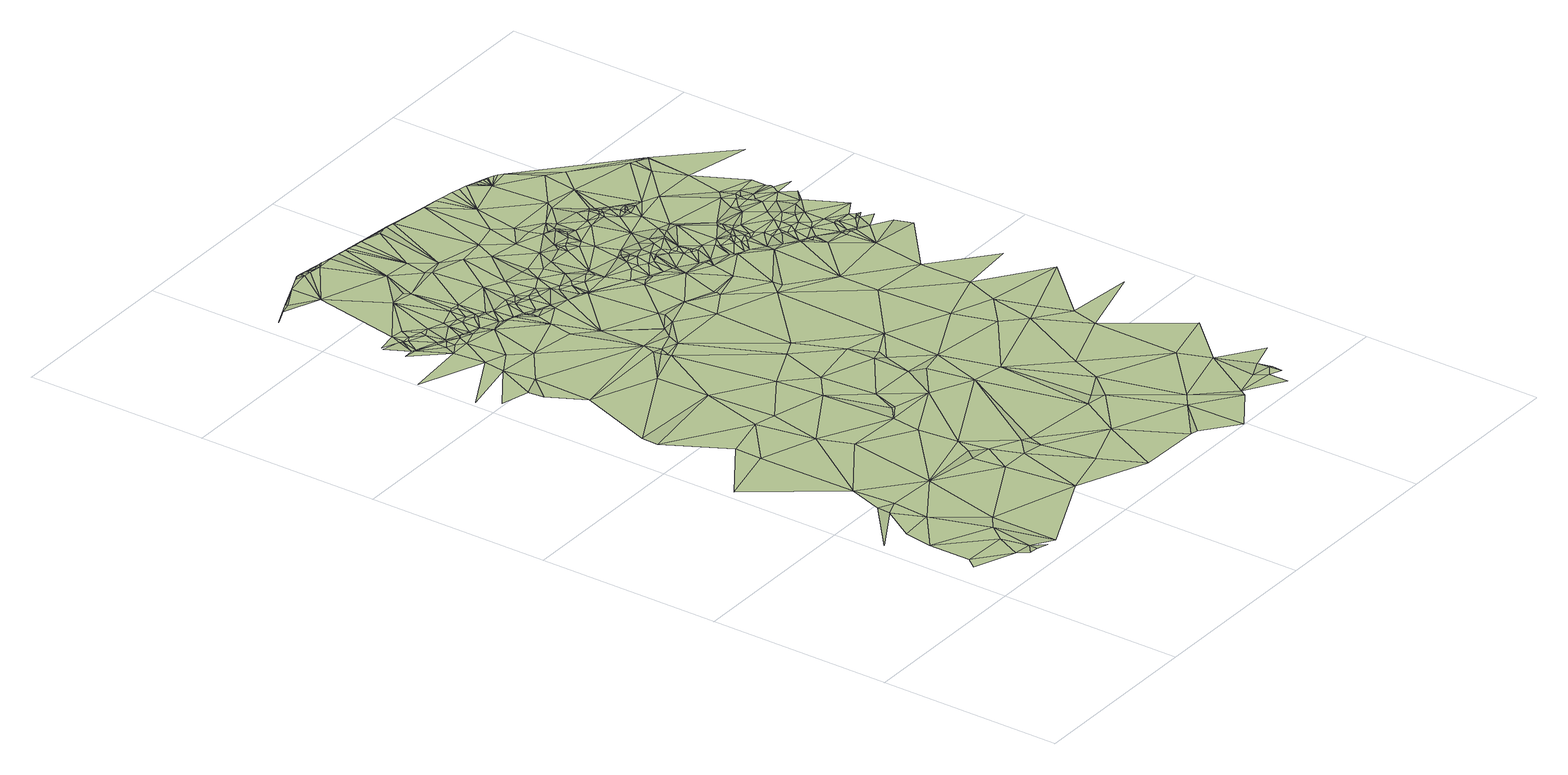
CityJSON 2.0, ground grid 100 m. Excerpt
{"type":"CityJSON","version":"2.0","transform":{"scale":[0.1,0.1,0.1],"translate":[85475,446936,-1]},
"CityObjects":{
"terrain1":{"type":"TINRelief","geometry":[{"type":"CompositeSurface","lod":"1","boundaries":[[[0,1,2]],[[3,4,1]],[[3,1,0]],[[5,0,6]],[[7,8,4]],[[5,6,9]],[[3,0,5]],[[10,11,12]],[[13,4,3]],[[14,5,9]],[[13,7,4]],[[7,11,8]],[[13,3,5]],[[15,13,5]],[[7,16,11]],[[11,16,12]],[[17,13,15]],[[17,7,13]],[[16,18,12]],[[19,18,20]],[[21,16,7]],[[17,21,7]],[[19,20,22]],[[21,18,16]],[[23,17,15]],[[24,20,18]],[[21,25,18]],[[26,21,17]],[[27,28,22]],[[27,22,20]],[[23,26,17]],[[25,24,18]],[[29,30,28]],[[27,20,24]],[[31,21,26]],[[32,33,34]],[[29,28,27]],[[31,35,21]],[[36,34,37]],[[38,39,30]],[[21,40,25]],[[39,36,37]],[[41,32,42]],[[35,43,21]],[[44,27,24]],[[23,45,26]],[[32,34,36]],[[21,43,40]],[[29,38,30]],[[46,42,47]],[[31,26,48]],[[25,49,24]],[[31,48,35]],[[26,45,48]],[[44,29,27]],[[23,50,45]],[[51,52,53]],[[47,51,53]],[[35,48,43]],[[54,50,23]],[[51,55,52]],[[56,57,52]],[[44,24,58]],[[25,40,49]],[[32,36,59]],[[60,42,32]],[[61,52,55]],[[62,55,51]],[[47,63,51]],[[64,65,56]],[[61,56,52]],[[48,45,66]],[[48,66,43]],[[62,51,63]],[[39,67,36]],[[61,55,68]],[[61,69,56]],[[70,47,42]],[[58,24,49]],[[64,56,69]],[[71,68,55]],[[50,72,45]],[[61,68,69]],[[62,71,55]],[[60,32,59]],[[73,63,47]],[[60,70,42]],[[69,68,74]],[[64,69,74]],[[72,66,45]],[[70,73,47]],[[75,62,63]],[[76,29,44]],[[73,75,63]],[[77,39,38]],[[75,71,62]],[[64,74,78]],[[79,74,68]],[[71,79,68]],[[80,71,75]],[[81,66,72]],[[82,75,73]],[[83,78,74]],[[80,79,71]],[[70,82,73]],[[83,74,79]],[[82,80,75]],[[76,44,58]],[[67,59,36]],[[84,40,43]],[[80,85,79]],[[83,85,78]],[[86,38,29]],[[83,79,85]],[[87,80,82]],[[60,88,70]],[[54,89,50]],[[90,82,70]],[[91,92,93]],[[89,72,50]],[[58,49,94]],[[60,59,88]],[[94,49,95]],[[77,67,39]],[[96,87,82]],[[97,93,98]],[[84,49,40]],[[90,96,82]],[[99,64,78]],[[87,100,80]],[[80,100,85]],[[101,87,96]],[[89,81,72]],[[102,92,91]],[[101,96,103]],[[90,70,88]],[[103,96,90]],[[76,86,29]],[[101,100,87]],[[101,103,104]],[[103,90,104]],[[66,105,43]],[[85,99,78]],[[58,94,106]],[[101,104,100]],[[94,95,106]],[[85,100,107]],[[98,93,92]],[[84,95,49]],[[99,102,64]],[[90,108,104]],[[86,109,38]],[[77,38,109]],[[90,88,108]],[[104,108,110]],[[104,111,100]],[[102,98,92]],[[81,105,66]],[[85,107,99]],[[76,58,112]],[[104,110,111]],[[107,100,113]],[[108,88,110]],[[114,88,59]],[[115,89,54]],[[112,58,106]],[[67,116,59]],[[100,111,113]],[[84,106,95]],[[114,59,116]],[[110,88,117]],[[105,84,43]],[[110,118,111]],[[107,113,119]],[[120,109,86]],[[113,111,121]],[[99,107,119]],[[122,77,109]],[[122,109,120]],[[123,81,89]],[[88,124,117]],[[118,121,111]],[[110,125,118]],[[110,117,125]],[[126,124,88]],[[113,121,119]],[[122,67,77]],[[127,98,102]],[[114,126,88]],[[128,120,86]],[[76,129,86]],[[118,130,121]],[[131,117,124]],[[76,112,129]],[[118,125,130]],[[128,122,120]],[[126,131,124]],[[119,121,132]],[[130,132,121]],[[67,133,116]],[[134,125,117]],[[135,130,125]],[[119,132,136]],[[137,131,126]],[[114,116,133]],[[138,99,119]],[[139,117,131]],[[122,140,67]],[[141,106,84]],[[127,142,98]],[[135,125,134]],[[114,143,126]],[[123,105,81]],[[144,102,99]],[[137,126,143]],[[139,134,117]],[[130,145,132]],[[138,119,136]],[[135,145,130]],[[146,112,106]],[[147,127,102]],[[136,132,145]],[[137,139,131]],[[129,128,86]],[[128,140,122]],[[138,148,99]],[[135,134,139]],[[114,149,143]],[[138,136,145]],[[150,137,143]],[[151,152,142]],[[127,151,142]],[[149,150,143]],[[67,153,133]],[[154,147,102]],[[155,137,150]],[[156,152,151]],[[127,156,151]],[[149,157,150]],[[67,140,153]],[[115,158,89]],[[159,152,156]],[[144,99,148]],[[155,150,157]],[[114,133,160]],[[137,161,139]],[[159,156,127]],[[146,106,141]],[[144,154,102]],[[114,160,149]],[[155,161,137]],[[147,159,127]],[[162,157,149]],[[163,155,157]],[[135,164,145]],[[165,123,89]],[[147,166,159]],[[135,139,164]],[[115,167,158]],[[168,141,84]],[[144,148,138]],[[169,129,112]],[[163,157,162]],[[168,84,105]],[[133,153,170]],[[171,166,147]],[[128,172,140]],[[173,139,161]],[[163,174,155]],[[162,149,160]],[[155,174,161]],[[175,128,129]],[[176,166,171]],[[177,159,166]],[[178,138,145]],[[154,171,147]],[[169,112,146]],[[158,165,89]],[[179,166,176]],[[180,161,174]],[[154,176,171]],[[160,133,181]],[[163,162,182]],[[173,164,139]],[[180,173,161]],[[140,172,153]],[[162,160,183]],[[133,170,184]],[[177,166,179]],[[163,185,174]],[[186,158,167]],[[154,179,176]],[[180,174,187]],[[162,183,182]],[[180,188,173]],[[163,182,185]],[[183,160,182]],[[153,172,170]],[[154,177,179]],[[189,144,138]],[[187,174,185]],[[180,187,188]],[[164,178,145]],[[165,190,123]],[[154,191,177]],[[169,175,129]],[[192,146,141]],[[188,164,173]],[[160,181,182]],[[144,193,154]],[[175,194,128]],[[123,195,105]],[[196,181,133]],[[128,194,172]],[[154,193,191]],[[188,187,197]],[[187,185,197]],[[177,191,198]],[[189,138,178]],[[170,172,199]],[[196,133,184]],[[185,182,200]],[[190,195,123]],[[201,141,168]],[[201,168,105]],[[191,193,198]],[[185,200,197]],[[170,199,184]],[[202,146,192]],[[201,192,141]],[[202,169,146]],[[188,197,203]],[[204,177,198]],[[144,204,193]],[[197,200,205]],[[188,206,164]],[[182,181,207]],[[182,207,200]],[[189,208,144]],[[204,198,193]],[[197,205,203]],[[209,190,165]],[[201,105,195]],[[188,203,206]],[[158,210,165]],[[200,207,205]],[[144,211,204]],[[186,212,158]],[[208,211,144]],[[209,195,190]],[[205,207,203]],[[213,199,172]],[[214,175,169]],[[207,181,215]],[[215,181,216]],[[196,216,181]],[[214,202,192]],[[213,184,199]],[[217,189,178]],[[209,165,210]],[[214,169,202]],[[164,218,178]],[[194,213,172]],[[217,208,189]],[[214,192,201]],[[164,206,218]],[[196,219,216]],[[203,220,206]],[[207,215,221]],[[203,207,220]],[[158,212,210]],[[211,222,204]],[[196,223,219]],[[215,216,224]],[[216,219,224]],[[208,225,211]],[[204,222,225]],[[207,221,220]],[[215,224,221]],[[224,219,223]],[[211,225,222]],[[226,196,184]],[[217,178,218]],[[208,227,225]],[[220,228,206]],[[221,224,229]],[[209,230,195]],[[226,184,213]],[[224,223,231]],[[208,232,227]],[[233,194,175]],[[234,223,196]],[[204,225,235]],[[220,221,236]],[[210,212,237]],[[225,227,232]],[[224,231,229]],[[221,229,236]],[[206,228,238]],[[217,239,208]],[[220,240,228]],[[214,233,175]],[[206,238,218]],[[194,241,213]],[[223,242,231]],[[208,239,232]],[[220,243,240]],[[229,231,244]],[[201,195,245]],[[246,177,204]],[[234,196,226]],[[220,236,243]],[[225,232,235]],[[229,244,236]],[[247,242,223]],[[247,223,234]],[[228,240,238]],[[209,210,248]],[[217,218,249]],[[244,231,250]],[[250,231,242]],[[241,251,213]],[[214,201,252]],[[253,213,251]],[[204,235,254]],[[236,244,255]],[[236,256,243]],[[233,241,194]],[[210,237,257]],[[244,250,255]],[[232,239,235]],[[209,248,230]],[[217,258,239]],[[250,242,255]],[[249,218,238]],[[234,226,259]],[[236,255,256]],[[243,260,240]],[[226,213,261]],[[195,230,262]],[[240,260,238]],[[253,261,213]],[[259,226,263]],[[247,234,264]],[[217,249,254]],[[217,254,258]],[[243,256,260]],[[234,259,264]],[[265,242,247]],[[235,239,258]],[[259,263,264]],[[237,266,267]],[[237,267,268]],[[265,247,264]],[[226,261,263]],[[252,201,245]],[[269,255,242]],[[210,257,248]],[[270,256,255]],[[271,251,241]],[[249,238,272]],[[271,253,251]],[[265,273,242]],[[238,260,272]],[[237,268,257]],[[235,258,254]],[[195,262,245]],[[246,204,254]],[[264,263,274]],[[275,260,256]],[[273,269,242]],[[276,241,233]],[[265,264,277]],[[278,233,214]],[[263,279,274]],[[263,261,279]],[[270,275,256]],[[271,261,253]],[[265,277,273]],[[280,264,274]],[[277,264,280]],[[276,271,241]],[[281,270,255]],[[278,214,252]],[[282,177,246]],[[283,268,267]],[[284,274,279]],[[285,260,275]],[[269,286,255]],[[284,279,261]],[[287,249,272]],[[248,288,230]],[[273,277,289]],[[281,255,286]],[[270,290,275]],[[273,291,269]],[[292,268,283]],[[273,293,291]],[[294,283,267]],[[295,276,233]],[[285,275,290]],[[284,261,296]],[[292,257,268]],[[297,274,284]],[[270,298,290]],[[297,280,274]],[[277,280,289]],[[299,272,260]],[[273,289,293]],[[285,290,298]],[[246,254,249]],[[269,291,300]],[[230,288,262]],[[285,299,260]],[[281,298,270]],[[291,293,301]],[[302,283,294]],[[291,301,300]],[[285,298,303]],[[271,304,261]],[[302,292,283]],[[293,289,301]],[[305,296,261]],[[306,284,296]],[[281,303,298]],[[297,284,306]],[[289,280,307]],[[269,300,308]],[[297,307,280]],[[287,246,249]],[[287,272,309]],[[285,303,310]],[[311,295,233]],[[304,312,261]],[[300,301,308]],[[269,308,286]],[[305,261,312]],[[301,289,313]],[[314,309,272]],[[314,272,299]],[[281,315,303]],[[297,306,316]],[[297,316,307]],[[289,307,313]],[[281,286,315]],[[317,306,296]],[[301,313,308]],[[315,310,303]],[[285,310,318]],[[278,311,233]],[[319,257,292]],[[285,318,299]],[[252,245,320]],[[305,321,296]],[[276,322,271]],[[317,316,306]],[[304,323,312]],[[317,296,321]],[[315,324,310]],[[325,307,316]],[[271,322,304]],[[305,312,326]],[[304,326,323]],[[308,313,327]],[[262,320,245]],[[257,328,248]],[[326,312,323]],[[318,310,324]],[[325,316,317]],[[295,329,276]],[[330,313,307]],[[318,331,299]],[[287,309,332]],[[315,333,324]],[[334,286,308]],[[318,324,335]],[[325,330,307]],[[314,336,309]],[[314,299,336]],[[325,317,337]],[[315,286,338]],[[339,326,304]],[[305,340,321]],[[318,341,331]],[[330,327,313]],[[305,326,342]],[[299,331,336]],[[333,335,324]],[[317,343,337]],[[287,332,246]],[[317,321,343]],[[318,335,341]],[[278,252,344]],[[248,328,288]],[[305,342,340]],[[334,308,327]],[[262,288,345]],[[341,335,333]],[[341,336,331]],[[337,343,346]],[[346,343,321]],[[339,304,322]],[[321,340,347]],[[311,329,295]],[[346,321,347]],[[348,320,262]],[[315,338,333]],[[325,337,349]],[[350,327,330]],[[348,262,345]],[[347,340,351]],[[341,333,352]],[[276,329,322]],[[325,349,330]],[[346,347,351]],[[344,252,320]],[[326,353,342]],[[334,338,286]],[[340,342,351]],[[341,352,336]],[[337,346,349]],[[350,334,327]],[[332,282,246]],[[346,351,353]],[[339,354,326]],[[350,330,349]],[[351,342,353]],[[326,354,353]],[[339,322,355]],[[356,352,333]],[[357,309,336]],[[349,346,358]],[[357,332,309]],[[355,322,359]],[[339,355,360]],[[278,361,311]],[[350,349,358]],[[332,362,282]],[[356,333,338]],[[339,360,354]],[[359,322,363]],[[346,364,358]],[[365,336,352]],[[350,366,334]],[[346,353,367]],[[350,358,366]],[[355,359,368]],[[369,353,354]],[[322,329,363]],[[355,368,360]],[[332,370,362]],[[356,371,352]],[[334,372,338]],[[278,344,361]],[[369,354,360]],[[356,338,373]],[[346,367,364]],[[359,363,374]],[[371,365,352]],[[366,358,364]],[[367,353,369]],[[369,360,375]],[[311,376,329]],[[373,338,372]],[[332,377,370]],[[359,374,368]],[[368,375,360]],[[363,329,378]],[[357,336,365]],[[379,345,288]],[[334,380,372]],[[356,373,381]],[[334,366,382]],[[363,378,383]],[[374,363,383]],[[369,375,384]],[[356,385,371]],[[368,384,375]],[[332,386,377]],[[356,381,385]],[[373,372,381]],[[369,384,387]],[[334,382,380]],[[366,364,388]],[[348,389,320]],[[368,390,384]],[[368,374,390]],[[329,391,378]],[[348,345,389]],[[357,392,332]],[[381,372,393]],[[311,394,376]],[[384,390,387]],[[369,387,395]],[[364,367,388]],[[380,393,372]],[[371,396,365]],[[392,386,332]],[[383,378,397]],[[371,385,396]],[[385,381,398]],[[381,393,398]],[[374,399,390]],[[374,383,399]],[[367,369,400]],[[329,376,391]],[[311,361,401]],[[366,388,382]],[[385,398,396]],[[369,395,400]],[[344,320,389]],[[398,393,402]],[[383,397,399]],[[380,403,393]],[[387,390,404]],[[378,391,405]],[[378,406,397]],[[393,403,402]],[[311,401,394]],[[396,398,407]],[[390,399,404]],[[398,402,407]],[[387,404,395]],[[397,408,399]],[[380,409,403]],[[380,410,409]],[[380,382,411]],[[380,411,410]],[[378,405,406]],[[388,367,412]],[[404,399,408]],[[397,413,408]],[[414,402,403]],[[414,407,402]],[[391,376,415]],[[397,406,413]],[[409,410,416]],[[410,411,417]],[[409,414,403]],[[367,400,412]],[[395,404,418]],[[410,417,416]],[[419,357,365]],[[395,418,400]],[[396,419,365]],[[386,420,421]],[[392,420,386]],[[422,404,408]],[[423,405,391]],[[423,391,415]],[[422,408,413]],[[411,382,424]],[[416,417,425]],[[426,406,405]],[[409,416,427]],[[409,427,414]],[[392,421,420]],[[428,415,376]],[[429,418,404]],[[430,376,394]],[[396,407,419]],[[417,411,424]],[[428,376,430]],[[418,412,400]],[[429,404,422]],[[416,425,427]],[[392,431,421]],[[361,344,432]],[[417,424,425]],[[433,406,426]],[[433,426,405]],[[428,434,415]],[[414,419,407]],[[430,394,435]],[[436,386,421]],[[428,430,435]],[[382,388,437]],[[438,421,431]],[[392,438,431]],[[425,424,427]],[[433,405,423]],[[428,435,434]],[[423,415,439]],[[440,424,382]],[[441,413,406]],[[435,394,442]],[[438,443,421]],[[415,434,444]],[[440,414,427]],[[392,443,438]],[[357,445,392]],[[435,442,434]],[[415,444,439]],[[443,446,421]],[[422,413,441]],[[392,446,443]],[[433,423,439]],[[440,427,424]],[[433,441,406]],[[436,421,446]],[[392,436,446]],[[447,412,418]],[[429,447,418]],[[440,419,414]],[[394,448,442]],[[429,422,447]],[[433,439,449]],[[388,412,450]],[[401,451,394]],[[419,445,357]],[[442,452,434]],[[392,453,436]],[[440,382,437]],[[449,439,444]],[[434,452,444]],[[394,451,448]],[[392,454,453]],[[433,449,455]],[[433,455,441]],[[392,445,454]],[[442,448,456]],[[449,444,457]],[[442,456,452]],[[458,422,441]],[[457,444,452]],[[401,459,451]],[[460,412,447]],[[388,450,437]],[[449,457,455]],[[361,461,401]],[[458,447,422]],[[448,451,459]],[[401,462,459]],[[448,463,456]],[[457,452,464]],[[448,459,463]],[[460,450,412]],[[441,455,465]],[[455,457,466]],[[456,467,452]],[[401,468,462]],[[459,462,463]],[[464,452,469]],[[456,463,467]],[[458,441,465]],[[455,466,465]],[[460,447,470]],[[419,471,445]],[[463,462,472]],[[457,464,473]],[[467,469,452]],[[454,445,471]],[[457,473,466]],[[463,472,474]],[[462,468,472]],[[463,474,467]],[[464,469,473]],[[440,475,419]],[[447,476,470]],[[458,476,447]],[[465,466,477]],[[460,470,478]],[[401,479,468]],[[467,480,469]],[[440,437,481]],[[466,473,477]],[[467,474,480]],[[460,478,450]],[[458,465,482]],[[474,472,483]],[[437,450,484]],[[401,461,479]],[[480,485,469]],[[468,486,472]],[[465,477,487]],[[478,470,488]],[[470,476,488]],[[480,474,485]],[[477,473,487]],[[419,475,471]],[[472,486,483]],[[458,482,476]],[[474,483,485]],[[450,478,489]],[[465,487,482]],[[469,490,473]],[[478,488,491]],[[484,450,489]],[[488,476,492]],[[478,491,489]],[[437,484,493]],[[485,483,494]],[[483,486,495]],[[468,496,486]],[[487,473,497]],[[483,495,494]],[[454,471,498]],[[491,488,499]],[[485,490,469]],[[499,488,492]],[[440,481,475]],[[495,486,500]],[[495,500,494]],[[489,491,501]],[[484,489,501]],[[482,487,502]],[[491,499,501]],[[492,476,503]],[[437,493,481]],[[473,490,497]],[[476,482,503]],[[487,497,502]],[[499,492,503]],[[482,502,503]],[[504,501,499]],[[484,501,505]],[[506,502,497]],[[499,503,507]],[[506,503,502]],[[484,505,493]],[[499,507,508]],[[471,475,498]],[[504,499,508]],[[504,505,501]],[[475,481,509]],[[493,510,481]],[[511,507,503]],[[481,510,509]],[[475,509,498]],[[493,498,510]],[[509,510,498]],[[512,498,493]]]}]}
},
"vertices":[
[361,190,5],[185,340,4],[140,280,4],[430,330,3],[184,570,4],[457,180,3],[408,140,2],[387,730,9],[205,720,5],[453,130,7],[48,740,10],[318,900,6],[320,970,10],[500,420,2],[512,110,8],[565,100,9],[405,930,9],[567,470,8],[387,1160,8],[48,1620,8],[383,1700,8],[676,920,7],[387,1850,7],[1039,320,8],[684,1590,7],[750,1410,10],[994,700,5],[634,1910,4],[208,2180,5],[724,2250,8],[206,2270,10],[966,870,9],[339,3180,12],[90,3010,9],[250,2970,8],[1015,930,5],[365,3010,10],[250,2880,12],[711,2540,9],[363,2690,7],[1039,1240,6],[25,3120,10],[359,3300,9],[1060,1020,7],[748,1880,8],[1152,700,4],[4,3440,11],[340,3470,10],[1084,860,8],[1062,1400,5],[1306,390,7],[250,3630,13],[248,3650,5],[182,3640,13],[1417,160,7],[266,3640,7],[272,3740,12],[181,3770,7],[1040,1800,7],[567,3160,8],[475,3260,9],[289,3730,7],[362,3580,13],[362,3530,13],[295,3800,13],[182,3780,13],[1240,780,9],[927,2770,9],[317,3720,7],[295,3730,12],[448,3470,14],[383,3600,6],[1265,680,4],[407,3510,13],[336,3730,13],[406,3560,14],[1019,2060,8],[904,2700,9],[362,3790,13],[405,3680,7],[428,3580,6],[1288,760,6],[474,3530,13],[407,3710,14],[1354,1400,7],[452,3700,14],[929,2610,8],[495,3550,8],[632,3440,14],[1577,490,7],[541,3500,13],[182,4360,14],[249,4380,12],[244,4390,14],[1130,1460,10],[1153,1460,6],[497,3540,13],[91,4320,14],[383,4450,13],[559,3980,12],[541,3640,7],[519,3540,8],[385,4280,15],[540,3520,13],[554,3530,6],[1578,1290,7],[1196,1600,9],[541,3670,12],[607,3510,11],[903,2650,16],[611,3510,7],[609,3610,9],[1176,1910,4],[610,3640,13],[834,3250,11],[1756,150,8],[810,3120,12],[719,3470,6],[675,3590,9],[653,3710,12],[927,2630,8],[654,3620,13],[948,2680,12],[1714,720,3],[722,3450,12],[696,3580,8],[745,3440,13],[518,4470,16],[1040,2650,8],[1264,2170,6],[700,3600,13],[741,3460,6],[699,3700,11],[924,3020,7],[743,3560,7],[744,3570,11],[676,3720,15],[793,3440,6],[680,3960,12],[784,3550,7],[1066,2720,11],[1465,1600,5],[472,4490,13],[788,3430,13],[745,4150,16],[720,3710,16],[1465,1800,9],[564,4470,13],[657,3990,16],[856,3340,13],[834,3400,14],[497,4500,13],[494,4500,13],[1114,2780,8],[631,4460,12],[851,3420,6],[519,4500,14],[856,3380,13],[1968,320,10],[530,4500,13],[970,3320,13],[873,3530,7],[923,3360,16],[909,3390,6],[925,3710,15],[1827,700,4],[563,4490,13],[1795,140,11],[1530,1540,9],[1467,1960,6],[1125,2790,4],[587,4470,13],[1192,2790,8],[900,3560,7],[899,3500,8],[1353,2210,9],[606,4470,12],[654,4480,13],[900,3990,16],[629,4480,12],[902,3510,12],[1060,3310,16],[988,3360,7],[970,3350,15],[1216,2890,10],[970,3470,8],[1985,0,5],[946,3500,12],[947,3540,14],[879,4020,12],[1782,750,8],[669,4480,14],[1511,1760,5],[721,4460,16],[1375,2660,9],[1752,1260,8],[1170,3270,15],[992,3490,14],[696,4470,15],[1216,2850,13],[1025,3450,9],[1669,1570,7],[1534,1820,5],[1060,3500,15],[789,4460,12],[1037,3470,18],[1037,3660,12],[1104,3440,14],[904,4140,13],[1937,830,8],[2050,380,7],[832,4450,13],[2204,150,11],[1375,2850,10],[1690,1900,7],[1127,3410,8],[1147,3300,11],[996,4020,13],[1084,3940,15],[1172,3290,11],[1150,3550,12],[1149,3420,15],[854,4450,13],[1191,3280,8],[1194,3380,8],[858,4450,12],[1396,3100,13],[901,4440,13],[1149,3640,16],[1215,3400,16],[2006,1000,4],[1259,3350,8],[948,4440,12],[1708,2540,8],[1397,3170,12],[1033,4430,12],[1262,3470,11],[2231,190,7],[1193,3850,10],[1060,4410,12],[1194,3640,13],[1531,2750,10],[1352,3300,7],[1239,3580,11],[1307,3380,17],[2095,1520,8],[1383,4380,12],[1396,3180,7],[2345,650,8],[1241,3960,13],[1329,3340,16],[1532,2770,14],[2030,1750,5],[1535,2790,10],[1170,4410,15],[1350,3390,12],[1307,3580,16],[2411,480,6],[1124,4420,15],[1440,3120,12],[1350,3680,12],[1600,3000,13],[2208,1410,5],[1487,3110,13],[1486,3130,9],[1487,3240,8],[2433,60,9],[2435,170,7],[2390,230,6],[1532,3350,13],[1442,3580,14],[1711,2800,11],[1352,3820,15],[1509,3280,21],[1558,3100,7],[1419,3620,20],[1769,2610,12],[1528,3230,9],[2005,2160,7],[1553,3090,12],[1577,3200,8],[1509,3560,12],[1464,4370,13],[2479,200,16],[1605,3080,9],[1442,3660,20],[1554,3500,13],[1397,4000,12],[2351,1130,5],[1576,3270,23],[1441,3620,21],[1532,3320,20],[2480,270,12],[1554,3300,23],[2499,140,8],[1780,2560,7],[1622,3070,7],[1608,3190,8],[1464,3610,21],[1509,3770,11],[1555,3350,14],[1577,3310,21],[2505,200,8],[1487,3620,22],[1734,2930,13],[1725,3010,5],[1645,3200,16],[1645,3240,19],[1600,3380,12],[1465,3910,15],[1532,3640,24],[2006,2380,8],[1734,2980,14],[1643,3290,23],[1485,3840,11],[1555,3580,12],[1651,3210,18],[1710,3180,6],[1555,3730,22],[2633,320,9],[2256,1660,6],[1754,3120,6],[1892,2900,12],[1757,2970,13],[1554,3660,23],[1711,3220,17],[1778,2980,8],[1688,3340,21],[2635,720,10],[2026,2780,12],[1733,3280,17],[1532,3760,15],[1511,4160,13],[1621,3660,13],[1756,3430,13],[1577,3680,20],[1600,3820,12],[1734,3180,14],[1710,3630,10],[1869,2930,10],[1786,3100,6],[1577,3750,17],[1817,3080,7],[1752,3160,6],[2320,1840,9],[2389,1280,6],[1778,3170,20],[1785,3110,17],[2321,1450,9],[1803,3270,18],[1748,3320,21],[1803,3100,15],[1622,3770,11],[1849,3080,18],[1903,3040,9],[1889,2920,6],[1733,3670,11],[1756,3920,14],[1824,3280,14],[1936,2890,6],[1914,3020,6],[2321,2130,7],[1509,4360,13],[1962,2880,8],[1868,3300,16],[1735,3880,11],[1870,3350,11],[1935,3290,19],[1975,2980,6],[1938,3060,18],[1576,4350,13],[1757,3750,18],[1802,3620,15],[1779,3640,14],[2004,2960,6],[1978,3010,17],[2161,2720,12],[1618,4340,12],[2036,2830,7],[2748,1240,6],[1847,3560,14],[1802,3650,21],[1914,3480,13],[2028,2940,6],[1988,3010,25],[1801,3710,20],[1664,4330,13],[2003,3020,26],[1935,3330,11],[2682,1590,5],[2010,3000,20],[2094,2780,10],[1735,4230,13],[1824,3640,23],[2229,2610,12],[2027,3060,21],[1824,3720,15],[2054,2940,8],[1824,3670,21],[2050,2970,18],[2045,3130,18],[2360,2420,9],[1844,3670,20],[1868,3630,21],[2060,3050,17],[2133,2870,5],[2119,2910,18],[1846,3710,12],[2073,2960,17],[1891,3590,21],[1891,3560,16],[1913,3540,13],[2071,3150,14],[2098,2950,18],[1895,3660,13],[2176,2740,5],[1915,3580,20],[1914,3560,18],[2072,3120,18],[1936,3890,10],[1689,4320,13],[1704,4320,12],[2114,3040,19],[2186,2850,6],[1977,3560,15],[1935,3580,20],[2132,2880,8],[1945,3600,17],[2206,2710,12],[2095,3070,14],[2206,2680,12],[1732,4300,12],[2636,1870,7],[2187,2870,18],[2216,2720,5],[2230,2690,13],[1818,4280,12],[2119,3520,10],[1757,4300,12],[2202,2830,5],[2029,3560,11],[2248,2940,17],[2250,2700,7],[1777,4290,12],[2238,2810,6],[1960,4080,14],[1785,4290,13],[2227,3110,16],[2342,2610,13],[2252,2840,17],[2275,3270,14],[2341,2580,12],[2303,2760,8],[1839,4270,12],[1864,4250,12],[2252,2900,17],[2354,2630,5],[2296,2830,17],[2293,3010,14],[2382,2580,12],[2230,3180,11],[2614,2380,12],[2407,2570,12],[2389,2610,6],[2336,2780,17],[2329,2950,17],[2340,2880,18],[2404,2700,7],[2478,2540,10],[2391,2750,16],[2251,3150,11],[2050,4020,10],[2431,2580,7],[2387,2860,19],[2432,2690,7],[2297,3820,10],[2365,3090,11],[2365,2900,14],[2317,3210,11],[2591,2480,7],[2426,2700,12],[2297,3690,10],[2409,3040,10],[2497,2640,7],[2320,3310,11],[2499,2680,15],[2521,2630,6],[2430,2940,17],[2340,3160,11],[2342,3230,17],[2587,2730,17],[2341,3200,14],[2364,3130,11],[2364,3520,10],[2521,2650,18],[2520,2640,12],[2585,2590,6],[2476,2940,19],[2391,3780,10],[2387,3160,17],[2543,2640,16],[2388,3240,11],[2477,2950,14],[2477,3080,12],[2502,3170,11],[2504,3250,10],[2545,3010,10],[2497,3120,19],[2504,3140,17],[2320,3800,15],[2386,3770,10],[2591,3080,17],[2720,3440,10]
]}
